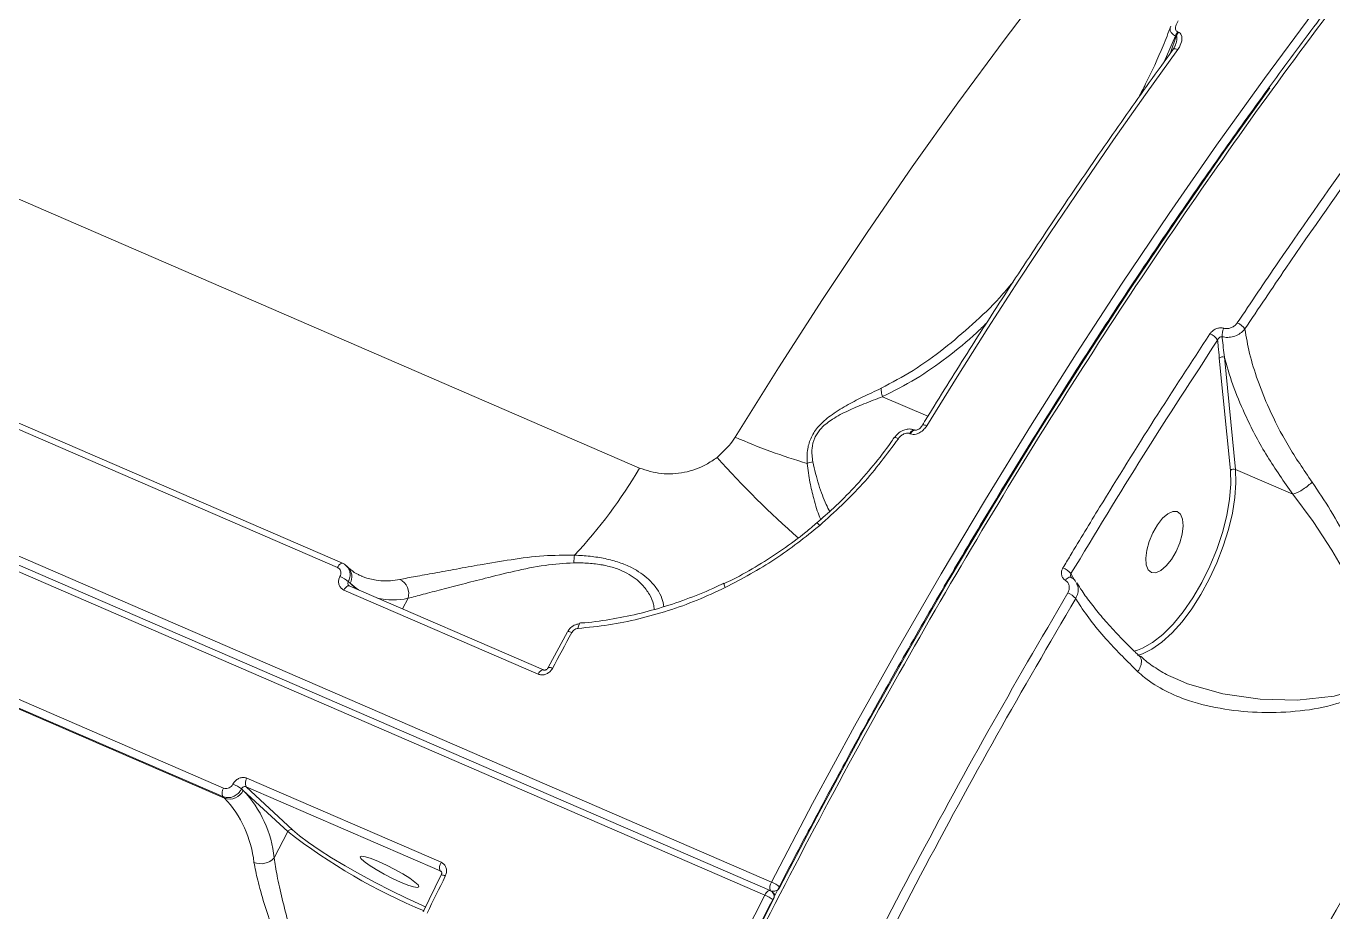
# Model space of a CAD drawing. Header units: millimetres. Extents: x -7151 to 6134, y -5040 to 5562.
# Drawn here: x -673.4 to -495.7, y 2484 to 2604.5 of the extents above; entities that cross this region are included whole.
import ezdxf

# ---------------------------------------------------------------- set-up
doc = ezdxf.new("R2010")
doc.units = ezdxf.units.MM
doc.layers.add('DIKOM_ОБЪЕКТ', color=7, linetype='Continuous')

msp = doc.modelspace()

# ---------------------------------------------------------------- linework, layer by layer
at = {"layer": 'DIKOM_ОБЪЕКТ', "color": 7, "linetype": 'Continuous', "lineweight": 15}
for p, q in [((-878.847, 2669.484), (-589.99, 2544.386)), ((-971.5, 2661.064), (-572.053, 2488.071)), ((-572.963, 2486.306), (-972.41, 2659.299)), ((-572.228, 2486.914), (-971.676, 2659.907)), ((-517.088, 2603.149), (-518.645, 2599.626)), ((-517.771, 2600.838), (-516.987, 2603.106)), ((-516.987, 2603.106), (-517.088, 2603.149)), ((-516.798, 2603.712), (-516.698, 2603.668)), ((-517.436, 2601.303), (-517.431, 2601.31)), ((-630.379, 2531.427), (-698.879, 2561.093)), ((-631.094, 2530.856), (-699.594, 2560.522)), ((-509.629, 2544.067), (-511.137, 2559.331)), ((-510.444, 2559.459), (-508.936, 2544.195)), ((-556.939, 2554.09), (-550.779, 2551.422)), ((-553.164, 2549.047), (-553.237, 2549.078)), ((-552.507, 2549.518), (-552.579, 2549.549)), ((-555.355, 2548.493), (-555.35, 2548.502)), ((-501.14, 2540.819), (-508.936, 2544.195)), ((-630.322, 2531.39), (-630.379, 2531.427)), ((-629.648, 2530.889), (-629.871, 2531.095)), ((-646.664, 2499.695), (-715.165, 2529.361)), ((-715.065, 2530.517), (-646.564, 2500.851)), ((-714.943, 2529.155), (-646.443, 2499.489)), ((-627.839, 2529.694), (-627.704, 2529.637)), ((-531.311, 2530.02), (-530.821, 2529.116)), ((-603.79, 2516.348), (-630.199, 2527.786)), ((-629.593, 2528.926), (-629.358, 2528.708)), ((-629.477, 2528.364), (-629.534, 2528.398)), ((-603.072, 2516.924), (-629.482, 2528.361)), ((-629.358, 2528.708), (-628.549, 2527.957)), ((-621.475, 2526.666), (-622.222, 2525.217)), ((-599.778, 2522.116), (-602.413, 2517.247)), ((-522.779, 2519.469), (-522.249, 2519.61)), ((-517.008, 2515.708), (-516.779, 2515.608)), ((-643.884, 2500.535), (-644.119, 2500.753)), ((-617.088, 2489.594), (-643.498, 2501.032)), ((-643.498, 2501.032), (-637.201, 2495.188)), ((-643.395, 2502.193), (-616.986, 2490.756)), ((-646.443, 2499.489), (-646.664, 2499.695)), ((-637.841, 2494.927), (-643.884, 2500.535)), ((-565.893, 2496.934), (-570.893, 2487.4)), ((-639.679, 2491.361), (-637.841, 2494.927)), ((-616.955, 2489.044), (-619.421, 2484.018)), ((-616.931, 2489.448), (-617.088, 2489.594)), ((-571.533, 2486.347), (-571.945, 2486.729)), ((-571.8, 2485.639), (-573.956, 2481.422))]:
    msp.add_line(p, q, dxfattribs=at)
at = {"layer": 'DIKOM_ОБЪЕКТ', "color": 7, "linetype": 'Continuous', "lineweight": 15, "flags": 128}
for points in [[(-576.978, 2548.581), (-571.08, 2558.035), (-565.096, 2567.32), (-559.031, 2576.427), (-552.891, 2585.349), (-546.682, 2594.076), (-540.409, 2602.602), (-534.079, 2610.917)], [(-572.053, 2488.071), (-566.451, 2498.737), (-560.736, 2509.282), (-554.912, 2519.699), (-548.983, 2529.978), (-542.956, 2540.111), (-536.835, 2550.089), (-530.625, 2559.903), (-524.332, 2569.547), (-517.96, 2579.011), (-511.516, 2588.286), (-505.004, 2597.367), (-498.43, 2606.245)], [(-516.799, 2601.295), (-521.182, 2595.195), (-525.535, 2589.006), (-529.856, 2582.73), (-534.145, 2576.37), (-538.398, 2569.928), (-542.615, 2563.406), (-546.794, 2556.807), (-550.933, 2550.134)], [(-517.431, 2601.31), (-517.406, 2601.338), (-517.33, 2601.38), (-517.227, 2601.397), (-517.101, 2601.388), (-516.956, 2601.353), (-516.799, 2601.295)], [(-504.264, 2596.078), (-510.5, 2587.377), (-516.929, 2578.123), (-523.285, 2568.682), (-529.564, 2559.061), (-535.759, 2549.27), (-541.865, 2539.316), (-547.878, 2529.207), (-553.792, 2518.952), (-559.603, 2508.56), (-565.304, 2498.04), (-565.893, 2496.934)], [(-552.579, 2549.55), (-552.629, 2549.563), (-552.768, 2549.544), (-552.925, 2549.45), (-553.085, 2549.291), (-553.237, 2549.078)], [(-552.507, 2549.518), (-552.557, 2549.532), (-552.696, 2549.513), (-552.853, 2549.419), (-553.013, 2549.26), (-553.164, 2549.047)], [(-550.933, 2550.134), (-551.089, 2550.195), (-551.229, 2550.237), (-551.348, 2550.257), (-551.441, 2550.255), (-551.504, 2550.231), (-551.527, 2550.207)], [(-555.35, 2548.502), (-555.321, 2548.524), (-555.259, 2548.535), (-555.172, 2548.525), (-555.062, 2548.495), (-554.933, 2548.444), (-554.79, 2548.376)], [(-508.936, 2544.195), (-508.876, 2542.372), (-509.018, 2540.369), (-509.359, 2538.231), (-509.891, 2536.005), (-510.603, 2533.738), (-511.48, 2531.48), (-512.503, 2529.279), (-513.649, 2527.184), (-514.893, 2525.239), (-516.208, 2523.488), (-517.567, 2521.968), (-518.939, 2520.711), (-520.295, 2519.746), (-521.605, 2519.093), (-522.262, 2518.881)], [(-522.249, 2519.61), (-521.567, 2519.872), (-520.209, 2520.64), (-518.812, 2521.739), (-517.41, 2523.141), (-516.036, 2524.813), (-514.725, 2526.714), (-513.507, 2528.8), (-512.413, 2531.018), (-511.467, 2533.316), (-510.695, 2535.639), (-510.113, 2537.929), (-509.736, 2540.132), (-509.573, 2542.195), (-509.629, 2544.067)], [(-516.779, 2515.608), (-515.473, 2515.039), (-510.643, 2513.688), (-505.562, 2512.956), (-500.529, 2512.794), (-495.519, 2513.374), (-493.804, 2513.837), (-492.19, 2514.544), (-490.812, 2515.605), (-490.481, 2516.011), (-489.841, 2517.389), (-489.764, 2517.739), (-489.706, 2519.426), (-490.002, 2521.11), (-491.139, 2524.425), (-493.286, 2528.876), (-495.818, 2533.219), (-498.378, 2537.118), (-501.13, 2540.815), (-501.132, 2540.818), (-501.132, 2540.818)], [(-520.351, 2530.171), (-519.761, 2530.144), (-519.077, 2530.455), (-518.354, 2531.078), (-517.652, 2531.964), (-517.026, 2533.041), (-516.528, 2534.22), (-516.198, 2535.408), (-516.063, 2536.507), (-516.134, 2537.429), (-516.404, 2538.099), (-516.852, 2538.462), (-517.443, 2538.489), (-518.127, 2538.178), (-518.849, 2537.555), (-519.552, 2536.669), (-520.177, 2535.593), (-520.675, 2534.413), (-521.005, 2533.225), (-521.14, 2532.126), (-521.07, 2531.204), (-520.799, 2530.535), (-520.351, 2530.171)], [(-630.379, 2531.427), (-630.394, 2531.433), (-630.481, 2531.442), (-630.577, 2531.418), (-630.682, 2531.36), (-630.789, 2531.271), (-630.896, 2531.155), (-630.999, 2531.015), (-631.094, 2530.856)], [(-532.078, 2529.105), (-531.951, 2529.251), (-531.818, 2529.374), (-531.685, 2529.468), (-531.557, 2529.531), (-531.439, 2529.559), (-531.336, 2529.552), (-531.274, 2529.525)], [(-629.482, 2528.361), (-629.498, 2528.368), (-629.584, 2528.377), (-629.682, 2528.352), (-629.786, 2528.294), (-629.894, 2528.204), (-630.002, 2528.086), (-630.105, 2527.945), (-630.199, 2527.786)], [(-628.228, 2527.818), (-628.548, 2528.041), (-629.358, 2528.708)], [(-599.212, 2521.994), (-599.543, 2521.386), (-599.874, 2520.777), (-600.204, 2520.169), (-600.534, 2519.559), (-600.864, 2518.95), (-601.193, 2518.34), (-601.522, 2517.73), (-601.851, 2517.119)], [(-598.102, 2523.209), (-598.113, 2523.207), (-598.169, 2523.178), (-598.219, 2523.114), (-598.263, 2523.017), (-598.298, 2522.89), (-598.323, 2522.74), (-598.338, 2522.57)], [(-603.071, 2516.924), (-603.088, 2516.93), (-603.175, 2516.939), (-603.272, 2516.914), (-603.377, 2516.856), (-603.485, 2516.767), (-603.592, 2516.649), (-603.695, 2516.508), (-603.79, 2516.348)], [(-637.201, 2495.188), (-636.252, 2494.381), (-635.03, 2493.464), (-633.562, 2492.458), (-631.879, 2491.386), (-630.021, 2490.27), (-628.028, 2489.136), (-625.945, 2488.01), (-623.818, 2486.917), (-621.695, 2485.88), (-619.624, 2484.924), (-619.045, 2484.667)], [(-622.485, 2488.067), (-621.5, 2487.671), (-620.717, 2487.42), (-620.199, 2487.335), (-619.99, 2487.424), (-620.105, 2487.678), (-620.535, 2488.077), (-621.246, 2488.589), (-622.179, 2489.172), (-623.26, 2489.78), (-624.4, 2490.362), (-625.507, 2490.872), (-626.493, 2491.268), (-627.275, 2491.519), (-627.793, 2491.603), (-628.002, 2491.515), (-627.887, 2491.261), (-627.457, 2490.862), (-626.746, 2490.35), (-625.813, 2489.767), (-624.732, 2489.159), (-623.592, 2488.577), (-622.485, 2488.067)], [(-616.412, 2488.879), (-616.722, 2488.251), (-617.032, 2487.623), (-617.341, 2486.994), (-617.65, 2486.365), (-617.958, 2485.736), (-618.266, 2485.106), (-618.574, 2484.476), (-618.881, 2483.846)], [(-572.228, 2486.914), (-572.246, 2486.921), (-572.335, 2486.929), (-572.435, 2486.901), (-572.543, 2486.839), (-572.654, 2486.744), (-572.763, 2486.62), (-572.868, 2486.472), (-572.963, 2486.306)], [(-617.311, 2386.325), (-612.958, 2397.661), (-608.452, 2408.963), (-603.797, 2420.221), (-598.996, 2431.424), (-594.055, 2442.565), (-588.977, 2453.632), (-583.765, 2464.618), (-578.426, 2475.512), (-572.963, 2486.306)]]:
    msp.add_lwpolyline(points, dxfattribs=at)
at = {"layer": 'DIKOM_ОБЪЕКТ', "color": 7, "linetype": 'Continuous', "lineweight": 15}
for centre, radius, start, end in [((-515.032, 2602.446), 2.173, 144.35745, 161.10281), ((-514.941, 2602.408), 2.162, 144.3288, 161.15007), ((-508.515, 2562.403), 2.249, 153.71012, 184.07477), ((-509.537, 2562.042), 2.255, 33.76567, 67.85616), ((-513.226, 2560.593), 2.213, 32.711, 68.29361), ((-510.693, 2558.867), 0.642, 67.20792, 133.76939), ((-544.972, 2621.281), 79.434, 246.23857, 253.75352), ((-481.356, 2633.718), 131.711, 221.85914, 228.6521), ((-566.05, 2542.388), 2.87, 97.6081, 113.51744), ((-647.564, 2578.164), 66.751, 316.8833, 329.60086), ((-509.185, 2543.603), 0.642, 67.19918, 133.73295), ((-566.587, 2535.767), 1.372, 36.14821, 57.43638), ((-630.945, 2529.607), 1.824, 330.47874, 44.67855), ((-587.121, 2530.866), 11.837, 171.86706, 176.95001), ((-632.287, 2525.822), 4.111, 49.04517, 67.83318), ((-624.492, 2537.857), 8.825, 248.65384, 282.41957), ((-623.559, 2527.289), 2.175, 343.3407, 63.6409), ((-533.446, 2528.2), 2.805, 40.43849, 68.17442), ((-577.602, 2528.596), 0.88, 177.39725, 212.60442), ((-532.879, 2524.632), 2.987, 42.372, 67.76666), ((-623.484, 2536.297), 9.839, 257.33561, 281.77895), ((-599.635, 2521.404), 0.726, 54.34501, 101.36001), ((-602.287, 2516.502), 0.756, 54.70772, 99.60821), ((-645.603, 2500.185), 1.17, 145.32502, 204.79771), ((-647.869, 2495.208), 6.694, 55.93458, 67.41138), ((-642.43, 2501.523), 1.175, 145.22253, 204.68776), ((-645.738, 2501.416), 2.052, 249.89701, 334.57401), ((-657.46, 2489.153), 15.107, 6.07496, 43.17476), ((-655.45, 2489.683), 15.86, 6.07239, 43.17689), ((-637.377, 2494.706), 0.513, 69.89988, 154.57654), ((-588.012, 2559.363), 81.455, 232.28538, 247.42741), ((-641.498, 2493.045), 2.478, 247.70125, 317.19273), ((-616.02, 2490.085), 1.175, 145.22262, 204.68767), ((-617.001, 2487.918), 1.127, 58.47324, 87.66773), ((-571.025, 2487.355), 1.253, 145.12826, 201.43586), ((-572.626, 2485.996), 1, 47.13963, 66.58356), ((-571.825, 2487.847), 1.034, 254.03576, 334.39452), ((-573.959, 2483.438), 5.01, 52.26278, 67.63812), ((-572.594, 2486.088), 0.912, 330.48593, 44.6574), ((-574.924, 2481.543), 5.151, 52.67185, 67.62092)]:
    msp.add_arc(centre, radius, start, end, dxfattribs=at)
for points, knots in [([(-296.081, 2747.888), (-297.275, 2747.906), (-300.255, 2747.952), (-305.131, 2747.687), (-310.694, 2747.136), (-316.354, 2746.277), (-322.108, 2745.125), (-327.961, 2743.675), (-333.913, 2741.926), (-339.961, 2739.879), (-346.083, 2737.543), (-352.256, 2734.924), (-358.461, 2732.03), (-364.694, 2728.863), (-370.959, 2725.423), (-377.258, 2721.711), (-383.592, 2717.724), (-389.963, 2713.462), (-396.373, 2708.925), (-402.824, 2704.11), (-409.318, 2699.016), (-415.854, 2693.641), (-422.417, 2688.001), (-428.979, 2682.118), (-435.516, 2676.012), (-442.02, 2669.692), (-448.494, 2663.155), (-454.941, 2656.399), (-461.363, 2649.423), (-467.763, 2642.225), (-474.142, 2634.802), (-480.502, 2627.154), (-486.844, 2619.276), (-493.171, 2611.167), (-499.47, 2602.84), (-505.715, 2594.332), (-511.882, 2585.673), (-517.962, 2576.877), (-523.96, 2567.936), (-529.879, 2558.849), (-535.718, 2549.617), (-541.477, 2540.239), (-547.157, 2530.717), (-552.756, 2521.05), (-558.275, 2511.237), (-563.714, 2501.279), (-569.068, 2491.184), (-574.321, 2480.982), (-579.457, 2470.704), (-584.466, 2460.369), (-589.345, 2449.983), (-594.096, 2439.545), (-598.719, 2429.054), (-603.214, 2418.512), (-607.58, 2407.916), (-611.819, 2397.27), (-615.928, 2386.572), (-619.909, 2375.822), (-623.759, 2365.024), (-627.471, 2354.205), (-631.03, 2343.397), (-634.428, 2332.63), (-637.663, 2321.911), (-640.735, 2311.239), (-643.645, 2300.614), (-646.393, 2290.036), (-648.979, 2279.504), (-651.403, 2269.019), (-653.664, 2258.582), (-655.763, 2248.191), (-657.694, 2237.853), (-659.355, 2228.284), (-660.291, 2222.209), (-660.705, 2219.525)], [0, 0, 0, 0, 0.0094078, 0.0234759, 0.0375498, 0.05164, 0.065762, 0.0799313, 0.0941629, 0.1084719, 0.1228261, 0.1371271, 0.1513573, 0.1655336, 0.1796719, 0.1937881, 0.2078978, 0.2220155, 0.2361534, 0.2503267, 0.2645522, 0.2788451, 0.2932014, 0.3075358, 0.321785, 0.3359737, 0.3501178, 0.3642337, 0.3783369, 0.3924444, 0.406567, 0.4207203, 0.4349202, 0.4491831, 0.4635204, 0.4778593, 0.4920989, 0.5062929, 0.5204524, 0.5345892, 0.5487143, 0.5628397, 0.5769744, 0.5911282, 0.6053128, 0.6195396, 0.63382, 0.6481186, 0.6623743, 0.6765814, 0.690751, 0.7048946, 0.7190236, 0.7331495, 0.7472823, 0.7614308, 0.7756069, 0.7898213, 0.8040857, 0.8183882, 0.8326644, 0.8468851, 0.8610658, 0.8752171, 0.8893513, 0.9034788, 0.9176113, 0.9317564, 0.9459255, 0.9601292, 0.9743798, 0.9886797, 1, 1, 1, 1]), ([(-295.813, 2747.712), (-298.601, 2747.725), (-305.12, 2747.756), (-315.854, 2746.33), (-327.893, 2743.656), (-340.16, 2739.72), (-352.59, 2734.618), (-365.138, 2728.4), (-378.007, 2720.971), (-391.166, 2712.302), (-404.575, 2702.395), (-417.939, 2691.467), (-431.213, 2679.581), (-444.354, 2666.816), (-457.579, 2652.966), (-470.842, 2638.032), (-484.098, 2622.04), (-496.903, 2605.54), (-509.226, 2588.638), (-521.053, 2571.445), (-532.723, 2553.478), (-544.193, 2534.764), (-555.421, 2515.349), (-566.309, 2495.386), (-576.815, 2474.927), (-586.907, 2454.034), (-596.611, 2432.633), (-605.876, 2410.781), (-614.657, 2388.542), (-622.763, 2366.406), (-630.18, 2344.447), (-636.913, 2322.733), (-643.07, 2300.911), (-648.608, 2279.05), (-653.476, 2257.239), (-657.379, 2237.202), (-659.388, 2224.611), (-660.277, 2219.043)], [0, 0, 0, 0, 0.0220395, 0.0515326, 0.0810497, 0.1105429, 0.1392036, 0.1678862, 0.1965469, 0.2260401, 0.2555572, 0.2850503, 0.3137108, 0.3423936, 0.3710543, 0.4005475, 0.4300646, 0.4595577, 0.4871865, 0.5148349, 0.5424636, 0.5708351, 0.5992283, 0.6276, 0.6562607, 0.6849435, 0.7136044, 0.7430974, 0.7726148, 0.8021078, 0.8307687, 0.8594514, 0.8881122, 0.9176053, 0.9471224, 0.9766157, 1, 1, 1, 1]), ([(-263.502, 2691.4), (-266.827, 2691.317), (-273.479, 2691.149), (-283.894, 2689.511), (-294.69, 2686.837), (-305.882, 2682.99), (-317.43, 2677.982), (-329.083, 2671.915), (-340.796, 2664.838), (-352.527, 2656.817), (-364.467, 2647.721), (-376.581, 2637.537), (-388.832, 2626.273), (-400.952, 2614.175), (-412.902, 2601.303), (-424.649, 2587.733), (-436.379, 2573.247), (-448.05, 2557.858), (-459.62, 2541.597), (-470.839, 2524.813), (-481.677, 2507.574), (-492.113, 2489.957), (-502.308, 2471.684), (-512.216, 2452.794), (-521.794, 2433.336), (-530.84, 2413.722), (-539.334, 2394.021), (-547.268, 2374.301), (-554.763, 2354.261), (-561.773, 2333.956), (-568.265, 2313.451), (-573.674, 2294.616), (-578.183, 2277.468), (-580.591, 2267.19), (-581.796, 2262.047)], [0, 0, 0, 0, 0.0311783, 0.062381, 0.0935595, 0.1256442, 0.1577551, 0.18984, 0.2210203, 0.2522245, 0.2834047, 0.31549, 0.3476011, 0.3796862, 0.4108893, 0.4421161, 0.473319, 0.5054258, 0.5375587, 0.5696653, 0.6009195, 0.6321981, 0.6634523, 0.6956102, 0.7277941, 0.7599519, 0.7912843, 0.8226405, 0.8539731, 0.8862091, 0.9184713, 0.9507073, 0.9753306, 1, 1, 1, 1]), ([(-508.687, 2564.131), (-506.827, 2566.905), (-501.387, 2575.016), (-492.205, 2588.067), (-481.065, 2603.096), (-469.736, 2617.6), (-462.055, 2626.742), (-458.214, 2631.313)], [0, 0, 0, 0, 0.1144547, 0.3347642, 0.5550756, 0.777538, 1, 1, 1, 1]), ([(-457.304, 2630.324), (-461.099, 2625.808), (-468.689, 2616.776), (-479.958, 2602.362), (-491.111, 2587.327), (-500.343, 2574.208), (-505.807, 2566.063), (-507.663, 2563.296)], [0, 0, 0, 0, 0.2203095, 0.44062, 0.6630825, 0.8855428, 1, 1, 1, 1]), ([(-517.725, 2604.475), (-518.074, 2603.587), (-519.124, 2600.919), (-520.599, 2597.678), (-521.796, 2595.378), (-522.119, 2594.758)], [0, 0, 0, 0, 0.2670211, 0.8023352, 1, 1, 1, 1]), ([(-517.088, 2603.149), (-517.185, 2603.201), (-517.395, 2603.314), (-517.657, 2603.564), (-517.825, 2603.892), (-517.872, 2604.221), (-517.771, 2604.41), (-517.734, 2604.478)], [0, 0, 0, 0, 0.158523, 0.3458659, 0.5884345, 0.8501716, 1, 1, 1, 1]), ([(-516.735, 2605.189), (-516.873, 2604.966), (-517.07, 2604.646), (-517.123, 2604.212), (-517.071, 2603.967), (-516.954, 2603.797), (-516.846, 2603.738), (-516.798, 2603.712)], [0, 0, 0, 0, 0.4371254, 0.6288201, 0.7908617, 0.9060381, 1, 1, 1, 1]), ([(-517.118, 2601.91), (-517.092, 2601.972), (-517.006, 2602.182), (-516.93, 2602.507), (-516.884, 2602.824), (-516.904, 2603.005), (-516.946, 2603.078), (-516.971, 2603.098), (-516.985, 2603.105), (-516.987, 2603.106)], [0, 0, 0, 0, 0.1573696, 0.5286331, 0.7833393, 0.9178276, 0.9589734, 0.9935442, 1, 1, 1, 1]), ([(-516.698, 2603.668), (-516.621, 2603.626), (-516.452, 2603.532), (-516.271, 2603.261), (-516.186, 2602.859), (-516.273, 2602.211), (-516.532, 2601.672), (-516.769, 2601.336), (-516.799, 2601.295)], [0, 0, 0, 0, 0.0928108, 0.2061725, 0.369291, 0.572384, 0.9471136, 1, 1, 1, 1]), ([(-517.431, 2601.311), (-518.513, 2599.813), (-521.652, 2595.471), (-526.803, 2588.148), (-532.86, 2579.29), (-538.848, 2570.265), (-544.66, 2561.245), (-548.871, 2554.526), (-551.113, 2550.88), (-551.527, 2550.207)], [0, 0, 0, 0, 0.0925255, 0.2683385, 0.4441511, 0.6199601, 0.7957664, 0.9623135, 1, 1, 1, 1]), ([(-517.114, 2601.912), (-517.131, 2601.857), (-517.19, 2601.664), (-517.344, 2601.461), (-517.454, 2601.316)], [0, 0, 0, 0, 0.2836204, 1, 1, 1, 1]), ([(-557.146, 2555.238), (-555.676, 2556.013), (-552.717, 2557.572), (-548.588, 2560.565), (-544.688, 2563.909), (-541.518, 2566.891), (-539.811, 2568.935), (-539.222, 2569.641)], [0, 0, 0, 0, 0.2198459, 0.4423282, 0.6629179, 0.8835798, 1, 1, 1, 1]), ([(-542.793, 2564.099), (-543.241, 2563.66), (-544.953, 2561.983), (-548.147, 2559.409), (-552.382, 2556.394), (-555.418, 2554.864), (-556.944, 2554.095)], [0, 0, 0, 0, 0.106101, 0.4053914, 0.7011492, 1, 1, 1, 1]), ([(-512.408, 2562.648), (-512.375, 2562.695), (-512.246, 2562.877), (-511.946, 2563.148), (-511.488, 2563.377), (-510.992, 2563.48), (-510.685, 2563.426), (-510.531, 2563.399)], [0, 0, 0, 0, 0.082521, 0.3216881, 0.5513284, 0.7755876, 1, 1, 1, 1]), ([(-507.663, 2563.296), (-507.718, 2563.228), (-507.933, 2562.964), (-508.43, 2562.573), (-509.186, 2562.247), (-510.002, 2562.109), (-510.506, 2562.198), (-510.758, 2562.243)], [0, 0, 0, 0, 0.081152, 0.3161109, 0.5445904, 0.7717807, 1, 1, 1, 1]), ([(-510.531, 2563.399), (-510.38, 2563.372), (-510.076, 2563.319), (-509.588, 2563.42), (-509.138, 2563.645), (-508.846, 2563.909), (-508.72, 2564.086), (-508.687, 2564.131)], [0, 0, 0, 0, 0.2257079, 0.4513796, 0.6802438, 0.9175931, 1, 1, 1, 1]), ([(-507.663, 2563.296), (-507.47, 2562.199), (-507.071, 2559.924), (-505.962, 2556.293), (-504.282, 2552.121), (-501.904, 2547.455), (-499.655, 2544.14), (-498.518, 2542.464)], [0, 0, 0, 0, 0.1665428, 0.3455489, 0.5267575, 0.7607848, 1, 1, 1, 1]), ([(-532.403, 2530.804), (-532.073, 2531.357), (-530.419, 2534.12), (-526.308, 2540.894), (-520.001, 2551.022), (-514.94, 2558.771), (-512.408, 2562.648)], [0, 0, 0, 0, 0.0507658, 0.2538446, 0.626695, 1, 1, 1, 1]), ([(-511.365, 2561.788), (-514.742, 2556.607), (-521.505, 2546.233), (-528.04, 2535.428), (-531.311, 2530.02)], [0, 0, 0, 0, 0.499451, 1, 1, 1, 1]), ([(-510.758, 2562.243), (-510.803, 2562.248), (-510.854, 2562.253), (-510.96, 2562.231), (-511.078, 2562.177), (-511.223, 2562.043), (-511.315, 2561.903), (-511.354, 2561.812), (-511.365, 2561.788)], [0, 0, 0, 0, 0.1723118, 0.198659, 0.4119346, 0.6483239, 0.9085763, 1, 1, 1, 1]), ([(-511.137, 2559.331), (-511.187, 2559.862), (-511.265, 2560.679), (-511.339, 2561.5), (-511.365, 2561.788)], [0, 0, 0, 0, 0.6494663, 1, 1, 1, 1]), ([(-510.758, 2562.243), (-510.752, 2562.183), (-510.657, 2561.258), (-510.547, 2560.328), (-510.444, 2559.459)], [0, 0, 0, 0, 0.06464536, 1, 1, 1, 1]), ([(-501.14, 2540.819), (-502.338, 2542.532), (-504.763, 2545.996), (-507.338, 2550.855), (-509.197, 2555.255), (-510.058, 2557.959), (-510.415, 2559.346), (-510.444, 2559.459)], [0, 0, 0, 0, 0.2754305, 0.55708, 0.767798, 0.9811388, 1, 1, 1, 1]), ([(-567.195, 2545.019), (-567.211, 2545.671), (-567.238, 2546.806), (-566.714, 2548.591), (-565.634, 2550.192), (-563.935, 2551.635), (-561.892, 2552.899), (-559.554, 2554.094), (-557.991, 2554.836), (-557.146, 2555.238)], [0, 0, 0, 0, 0.1507821, 0.2625323, 0.3758124, 0.5043421, 0.6598403, 0.8160156, 1, 1, 1, 1]), ([(-556.939, 2554.09), (-557.783, 2553.768), (-559.326, 2553.178), (-561.632, 2552.218), (-563.621, 2551.178), (-565.169, 2550.011), (-565.887, 2549.048), (-566.346, 2548.116), (-566.641, 2546.851), (-566.508, 2545.829), (-566.43, 2545.233)], [0, 0, 0, 0, 0.1920777, 0.3511801, 0.5094934, 0.634437, 0.7186513, 0.7420883, 0.8495964, 1, 1, 1, 1]), ([(-556.944, 2554.095), (-557.006, 2554.301), (-557.119, 2554.675), (-557.152, 2555.046), (-557.147, 2555.208), (-557.146, 2555.238)], [0, 0, 0, 0, 0.4995089, 0.9072616, 1, 1, 1, 1]), ([(-556.944, 2554.095), (-556.944, 2554.095), (-556.943, 2554.093), (-556.941, 2554.091), (-556.939, 2554.09), (-556.939, 2554.09)], [0, 0, 0, 0, 0.2978036, 0.6598843, 1, 1, 1, 1]), ([(-552.587, 2549.534), (-552.728, 2549.589), (-553.047, 2549.715), (-553.615, 2549.689), (-554.24, 2549.493), (-554.866, 2549.101), (-555.181, 2548.702), (-555.343, 2548.496)], [0, 0, 0, 0, 0.14285447, 0.32450838, 0.52243514, 0.75453596, 1, 1, 1, 1]), ([(-553.237, 2549.078), (-553.292, 2549.097), (-553.433, 2549.145), (-553.716, 2549.136), (-554.086, 2549.017), (-554.48, 2548.761), (-554.686, 2548.505), (-554.79, 2548.376)], [0, 0, 0, 0, 0.1033248, 0.2624272, 0.4611936, 0.728239, 1, 1, 1, 1]), ([(-550.933, 2550.134), (-551.048, 2549.97), (-551.3, 2549.613), (-551.81, 2549.213), (-552.337, 2548.993), (-552.797, 2548.935), (-553.042, 2549.009), (-553.164, 2549.047)], [0, 0, 0, 0, 0.2267794, 0.4920126, 0.6959788, 0.8477662, 1, 1, 1, 1]), ([(-551.53, 2550.207), (-551.535, 2550.197), (-551.615, 2550.045), (-551.824, 2549.821), (-552.112, 2549.619), (-552.302, 2549.541), (-552.409, 2549.517), (-552.473, 2549.513), (-552.503, 2549.517), (-552.505, 2549.518), (-552.507, 2549.519)], [0, 0, 0, 0, 0.0265556, 0.4128883, 0.6416692, 0.7690159, 0.8436551, 0.8947379, 0.9471337, 1, 1, 1, 1]), ([(-579.453, 2545.827), (-578.686, 2546.525), (-577.838, 2547.296), (-577.152, 2548.304), (-577.038, 2548.486), (-576.978, 2548.581)], [0, 0, 0, 0, 0.8217535, 0.9078492, 1, 1, 1, 1]), ([(-555.386, 2548.511), (-555.531, 2548.29), (-556.386, 2546.989), (-558.182, 2544.715), (-560.774, 2541.731), (-563.339, 2539.126), (-565.108, 2537.601), (-565.868, 2536.946)], [0, 0, 0, 0, 0.0518104, 0.3048637, 0.5577467, 0.8100477, 1, 1, 1, 1]), ([(-554.79, 2548.376), (-556.341, 2546.284), (-559.481, 2542.047), (-563.463, 2538.415), (-565.479, 2536.577)], [0, 0, 0, 0, 0.493795, 1, 1, 1, 1]), ([(-589.99, 2544.386), (-589.023, 2544.07), (-587.106, 2543.442), (-583.912, 2543.656), (-581.288, 2544.546), (-579.936, 2545.49), (-579.453, 2545.827)], [0, 0, 0, 0, 0.2885643, 0.57163, 0.8470367, 1, 1, 1, 1]), ([(-566.43, 2545.233), (-566.174, 2544.166), (-565.656, 2542.009), (-564.795, 2539.788), (-564.288, 2538.79), (-564.13, 2538.479)], [0, 0, 0, 0, 0.4023686, 0.8140437, 1, 1, 1, 1]), ([(-565.361, 2537.393), (-565.412, 2537.508), (-565.734, 2538.231), (-566.23, 2539.963), (-566.853, 2542.395), (-567.081, 2544.141), (-567.195, 2545.019)], [0, 0, 0, 0, 0.07066451, 0.4434255, 0.71977438, 1, 1, 1, 1]), ([(-498.518, 2542.464), (-497.664, 2541.196), (-495.932, 2538.625), (-493.576, 2534.322), (-491.406, 2529.755), (-489.742, 2525.397), (-488.874, 2521.95), (-488.668, 2519.481), (-488.858, 2517.513), (-489.749, 2515.454), (-491.437, 2513.936), (-493.332, 2512.952), (-496.137, 2511.952), (-500.198, 2511.237), (-505.353, 2511.041), (-510.485, 2511.488), (-514.897, 2512.517), (-518.529, 2514.017), (-520.79, 2515.415), (-521.919, 2516.417), (-522.226, 2516.688)], [0, 0, 0, 0, 0.0704049, 0.1427057, 0.2195608, 0.297967, 0.3555941, 0.3848657, 0.4149651, 0.4491203, 0.4886806, 0.517261, 0.5465205, 0.6240204, 0.7036992, 0.7828109, 0.8640021, 0.9204666, 0.9784131, 1, 1, 1, 1]), ([(-498.518, 2542.464), (-498.551, 2542.433), (-498.757, 2542.239), (-499.208, 2541.863), (-499.887, 2541.394), (-500.578, 2541.007), (-500.948, 2540.881), (-501.132, 2540.818)], [0, 0, 0, 0, 0.0428847, 0.2679891, 0.5119818, 0.7559975, 1, 1, 1, 1]), ([(-501.132, 2540.818), (-501.133, 2540.818), (-501.135, 2540.818), (-501.138, 2540.819), (-501.14, 2540.819)], [0, 0, 0, 0, 0.4133081, 1, 1, 1, 1]), ([(-565.869, 2536.949), (-566.372, 2536.513), (-567.862, 2535.223), (-570.523, 2533.278), (-573.828, 2531.135), (-576.505, 2529.606), (-578.092, 2528.854), (-578.496, 2528.662)], [0, 0, 0, 0, 0.1319361, 0.3904712, 0.6502132, 0.910961, 1, 1, 1, 1]), ([(-565.479, 2536.577), (-567.47, 2534.981), (-571.497, 2531.753), (-576.044, 2529.342), (-578.344, 2528.122)], [0, 0, 0, 0, 0.4941651, 1, 1, 1, 1]), ([(-630.322, 2531.39), (-630.2, 2531.334), (-630.031, 2531.259), (-629.918, 2531.12), (-629.887, 2531.082)], [0, 0, 0, 0, 0.7282301, 1, 1, 1, 1]), ([(-629.887, 2531.082), (-629.779, 2530.976), (-629.528, 2530.73), (-629.349, 2530.184), (-629.336, 2529.541), (-629.507, 2529.131), (-629.593, 2528.926)], [0, 0, 0, 0, 0.2010331, 0.4673498, 0.7337205, 1, 1, 1, 1]), ([(-627.717, 2529.681), (-627.892, 2529.744), (-628.462, 2529.947), (-629.084, 2530.389), (-629.536, 2530.789), (-629.648, 2530.889)], [0, 0, 0, 0, 0.24803364, 0.8124226, 1, 1, 1, 1]), ([(-622.594, 2529.239), (-621.922, 2529.364), (-620.577, 2529.616), (-617.911, 2530.094), (-614.933, 2530.641), (-611.442, 2531.269), (-607.475, 2531.933), (-603.142, 2532.528), (-600.239, 2532.536), (-598.838, 2532.54)], [0, 0, 0, 0, 0.1316611, 0.263492, 0.3951426, 0.5268765, 0.6882986, 0.8495426, 1, 1, 1, 1]), ([(-598.941, 2531.496), (-600.248, 2531.409), (-602.994, 2531.226), (-607.047, 2530.361), (-610.787, 2529.446), (-614.096, 2528.594), (-616.938, 2527.851), (-619.499, 2527.191), (-620.817, 2526.841), (-621.475, 2526.666)], [0, 0, 0, 0, 0.146379, 0.3075788, 0.4690088, 0.6021034, 0.7351146, 0.8676474, 1, 1, 1, 1]), ([(-587.998, 2525.165), (-588.015, 2525.399), (-588.059, 2526.041), (-588.602, 2527.201), (-589.666, 2528.681), (-591.243, 2529.92), (-593.111, 2530.743), (-594.283, 2531.059), (-595.554, 2531.301), (-596.928, 2531.472), (-598.264, 2531.488), (-598.941, 2531.496)], [0, 0, 0, 0, 0.0835748, 0.2289501, 0.378047, 0.5708394, 0.6689041, 0.7705081, 0.7851206, 0.8910888, 1, 1, 1, 1]), ([(-598.838, 2532.54), (-598.124, 2532.498), (-596.697, 2532.413), (-594.638, 2532.094), (-592.729, 2531.577), (-590.601, 2530.687), (-588.822, 2529.415), (-587.574, 2527.95), (-586.855, 2526.656), (-586.754, 2525.889), (-586.705, 2525.518)], [0, 0, 0, 0, 0.1024769, 0.2048436, 0.3081884, 0.4115206, 0.5955792, 0.7333178, 0.871239, 1, 1, 1, 1]), ([(-630.736, 2529.629), (-630.693, 2529.73), (-630.606, 2529.934), (-630.608, 2530.257), (-630.712, 2530.544), (-630.888, 2530.749), (-631.035, 2530.826), (-631.094, 2530.856)], [0, 0, 0, 0, 0.21514105, 0.43019766, 0.64496305, 0.85948045, 1, 1, 1, 1]), ([(-630.199, 2527.786), (-630.287, 2527.832), (-630.508, 2527.947), (-630.773, 2528.254), (-630.929, 2528.686), (-630.932, 2529.17), (-630.802, 2529.476), (-630.736, 2529.629)], [0, 0, 0, 0, 0.1405602, 0.3550986, 0.5698387, 0.7848717, 1, 1, 1, 1]), ([(-532.078, 2529.105), (-532.106, 2529.124), (-532.257, 2529.226), (-532.477, 2529.476), (-532.623, 2529.897), (-532.614, 2530.365), (-532.473, 2530.658), (-532.403, 2530.804)], [0, 0, 0, 0, 0.0535685, 0.289805, 0.5263944, 0.7631274, 1, 1, 1, 1]), ([(-531.749, 2527.397), (-531.679, 2527.544), (-531.539, 2527.839), (-531.531, 2528.308), (-531.677, 2528.731), (-531.898, 2528.983), (-532.05, 2529.086), (-532.078, 2529.105)], [0, 0, 0, 0, 0.2363322, 0.4725869, 0.7091649, 0.9458972, 1, 1, 1, 1]), ([(-531.311, 2530.02), (-531.333, 2529.969), (-531.377, 2529.868), (-531.38, 2529.712), (-531.342, 2529.626), (-531.325, 2529.586)], [0, 0, 0, 0, 0.3511345, 0.7017376, 1, 1, 1, 1]), ([(-531.267, 2529.525), (-531.288, 2529.535), (-531.317, 2529.549), (-531.32, 2529.58), (-531.321, 2529.588)], [0, 0, 0, 0, 0.731333, 1, 1, 1, 1]), ([(-530.644, 2528.855), (-530.675, 2528.923), (-530.805, 2529.206), (-531.077, 2529.378), (-531.284, 2529.51)], [0, 0, 0, 0, 0.2391817, 1, 1, 1, 1]), ([(-629.593, 2528.926), (-629.616, 2528.877), (-629.662, 2528.777), (-629.664, 2528.621), (-629.622, 2528.487), (-629.559, 2528.425), (-629.532, 2528.399)], [0, 0, 0, 0, 0.2661716, 0.5314854, 0.7964138, 1, 1, 1, 1]), ([(-578.344, 2528.122), (-579.615, 2527.532), (-582.156, 2526.354), (-586.084, 2524.948), (-590.102, 2523.82), (-594.199, 2522.985), (-596.958, 2522.709), (-598.338, 2522.57)], [0, 0, 0, 0, 0.1978352, 0.3954961, 0.5931669, 0.7965852, 1, 1, 1, 1]), ([(-578.527, 2528.729), (-578.721, 2528.63), (-580.092, 2527.927), (-582.739, 2526.853), (-586.453, 2525.537), (-590.244, 2524.498), (-594.064, 2523.762), (-596.714, 2523.369), (-598.073, 2523.307), (-598.163, 2523.303)], [0, 0, 0, 0, 0.0313372, 0.2207344, 0.4114302, 0.6029613, 0.7948408, 0.9863718, 1, 1, 1, 1]), ([(-572.732, 2449.937), (-569.56, 2456.565), (-563.216, 2469.82), (-553.136, 2489.36), (-542.688, 2508.637), (-535.395, 2521.144), (-531.749, 2527.397)], [0, 0, 0, 0, 0.24859619, 0.49719341, 0.74859523, 1, 1, 1, 1]), ([(-530.562, 2528.769), (-530.471, 2528.56), (-530.284, 2528.13), (-530.321, 2527.367), (-530.555, 2526.886), (-530.672, 2526.645)], [0, 0, 0, 0, 0.3225201, 0.6611773, 1, 1, 1, 1]), ([(-521.945, 2518.764), (-522.413, 2519.205), (-523.606, 2520.329), (-525.306, 2522.094), (-527.056, 2524.045), (-528.565, 2525.912), (-529.735, 2527.511), (-530.288, 2528.421), (-530.512, 2528.79)], [0, 0, 0, 0, 0.1208603, 0.308164, 0.4962895, 0.6846178, 0.8721992, 1, 1, 1, 1]), ([(-530.672, 2526.645), (-534.27, 2520.476), (-541.466, 2508.138), (-551.858, 2488.984), (-561.961, 2469.42), (-568.363, 2456.046), (-571.564, 2449.359)], [0, 0, 0, 0, 0.2485983, 0.4971955, 0.7485976, 1, 1, 1, 1]), ([(-522.226, 2516.688), (-523.639, 2518.084), (-525.965, 2520.381), (-528.482, 2523.417), (-529.865, 2525.333), (-530.508, 2526.378), (-530.672, 2526.645)], [0, 0, 0, 0, 0.3957788, 0.6516323, 0.9109919, 1, 1, 1, 1]), ([(-598.101, 2523.19), (-598.19, 2523.187), (-598.518, 2523.175), (-599.059, 2522.92), (-599.55, 2522.531), (-599.702, 2522.202), (-599.749, 2522.102)], [0, 0, 0, 0, 0.1297401, 0.4775663, 0.8419834, 1, 1, 1, 1]), ([(-598.338, 2522.57), (-598.445, 2522.552), (-598.66, 2522.515), (-598.952, 2522.332), (-599.127, 2522.141), (-599.197, 2522.019), (-599.212, 2521.994)], [0, 0, 0, 0, 0.3055969, 0.6116477, 0.918002, 1, 1, 1, 1]), ([(-522.226, 2516.688), (-522.202, 2516.726), (-522.097, 2516.891), (-521.89, 2517.287), (-521.714, 2517.854), (-521.714, 2518.413), (-521.887, 2518.637), (-521.968, 2518.743)], [0, 0, 0, 0, 0.0459625, 0.2011988, 0.4774052, 0.753572, 1, 1, 1, 1]), ([(-516.779, 2515.606), (-517.209, 2515.789), (-518.373, 2516.283), (-520.027, 2517.326), (-521.293, 2518.22), (-521.817, 2518.778), (-521.854, 2518.818)], [0, 0, 0, 0, 0.2218729, 0.6005438, 0.9718655, 1, 1, 1, 1]), ([(-601.851, 2517.119), (-601.909, 2517.025), (-602.054, 2516.789), (-602.4, 2516.486), (-602.857, 2516.276), (-603.349, 2516.211), (-603.643, 2516.302), (-603.79, 2516.348)], [0, 0, 0, 0, 0.1417855, 0.3567427, 0.5713016, 0.7857247, 1, 1, 1, 1]), ([(-602.417, 2517.249), (-602.431, 2517.222), (-602.469, 2517.15), (-602.573, 2517.043), (-602.711, 2516.953), (-602.853, 2516.904), (-602.976, 2516.896), (-603.047, 2516.911), (-603.068, 2516.923), (-603.071, 2516.925)], [0, 0, 0, 0, 0.0995355, 0.2665129, 0.4281932, 0.5939025, 0.7684198, 0.9628257, 1, 1, 1, 1]), ([(-644.119, 2500.753), (-644.194, 2500.626), (-644.38, 2500.305), (-644.83, 2499.892), (-645.43, 2499.604), (-646.078, 2499.513), (-646.469, 2499.634), (-646.664, 2499.695)], [0, 0, 0, 0, 0.1417231, 0.3563926, 0.5709286, 0.7854766, 1, 1, 1, 1]), ([(-646.564, 2500.851), (-646.467, 2500.821), (-646.272, 2500.76), (-645.948, 2500.807), (-645.65, 2500.953), (-645.427, 2501.162), (-645.334, 2501.324), (-645.298, 2501.388)], [0, 0, 0, 0, 0.2141911, 0.4285652, 0.6431581, 0.8581718, 1, 1, 1, 1]), ([(-645.298, 2501.388), (-645.242, 2501.485), (-645.104, 2501.728), (-644.769, 2502.04), (-644.32, 2502.259), (-643.835, 2502.33), (-643.542, 2502.239), (-643.395, 2502.193)], [0, 0, 0, 0, 0.1418914, 0.3567234, 0.571382, 0.7857016, 1, 1, 1, 1]), ([(-643.498, 2501.032), (-643.547, 2501.047), (-643.644, 2501.077), (-643.804, 2501.052), (-643.95, 2500.976), (-644.058, 2500.869), (-644.102, 2500.786), (-644.119, 2500.753)], [0, 0, 0, 0, 0.2139374, 0.4282124, 0.6428448, 0.8579109, 1, 1, 1, 1]), ([(-632.515, 2467.226), (-633.233, 2468.154), (-634.671, 2470.013), (-636.535, 2473.545), (-638.326, 2477.506), (-639.862, 2481.571), (-641.075, 2485.208), (-641.954, 2488.27), (-642.284, 2489.963), (-642.438, 2490.752)], [0, 0, 0, 0, 0.1281512, 0.2567382, 0.4268187, 0.5968792, 0.7373067, 0.8775715, 1, 1, 1, 1]), ([(-639.679, 2491.361), (-639.563, 2490.57), (-639.313, 2488.868), (-638.63, 2485.819), (-637.677, 2482.205), (-636.469, 2478.176), (-635.029, 2474.266), (-633.519, 2470.781), (-632.285, 2468.94), (-631.669, 2468.021)], [0, 0, 0, 0, 0.122699, 0.2642643, 0.4059919, 0.5771207, 0.748234, 0.8743869, 1, 1, 1, 1]), ([(-616.986, 2490.756), (-616.898, 2490.71), (-616.676, 2490.594), (-616.407, 2490.283), (-616.243, 2489.843), (-616.229, 2489.349), (-616.351, 2489.035), (-616.412, 2488.879)], [0, 0, 0, 0, 0.1406187, 0.3551205, 0.5699029, 0.7849203, 1, 1, 1, 1]), ([(-616.977, 2489.514), (-616.985, 2489.525), (-617.015, 2489.561), (-617.058, 2489.58), (-617.088, 2489.594)], [0, 0, 0, 0, 0.2842623, 1, 1, 1, 1]), ([(-616.979, 2489.512), (-616.968, 2489.505), (-616.931, 2489.484), (-616.897, 2489.401), (-616.89, 2489.254), (-616.912, 2489.133), (-616.948, 2489.066), (-616.959, 2489.046)], [0, 0, 0, 0, 0.1446522, 0.4914089, 0.717547, 0.915038, 1, 1, 1, 1])]:
    msp.add_open_spline(points, degree=3, knots=knots, dxfattribs=at)

doc.saveas('drawing.dxf')
